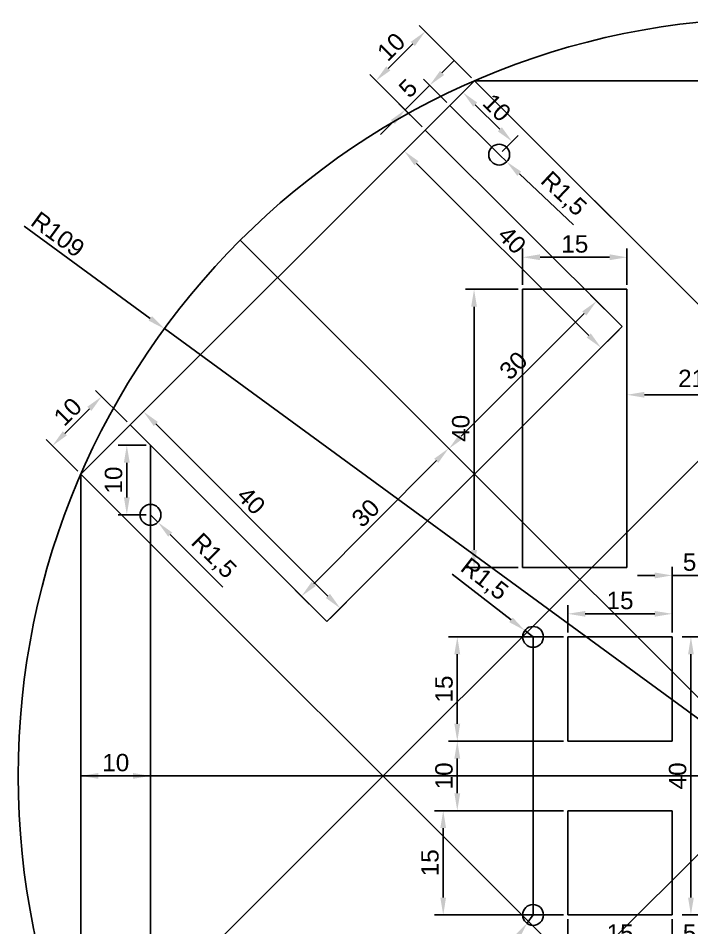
# Model space of a CAD drawing. Header units: millimetres. Extents: x -109 to 109, y -109 to 111.
# Drawn here: x -109 to -12.2, y -21.8 to 109 of the extents above; entities that cross this region are included whole.
import ezdxf

# ---------------------------------------------------------------- set-up
doc = ezdxf.new("R2010")
doc.units = ezdxf.units.MM
for name, color, linetype in [('Annotation', 2, 'Continuous'), ('Final', 1, 'Continuous'), ('Holes', 4, 'Continuous'), ('Plate', 7, 'Continuous')]:
    doc.layers.add(name, color=color, linetype=linetype)
doc.styles.get("Standard").update_dxf_attribs({"font": 'arial.ttf'})
doc.dimstyles.new('ISO-25', dxfattribs={"dimtxt": 2.5, "dimasz": 2.5, "dimexe": 1.25, "dimexo": 0.625, "dimtad": 1, "dimtxsty": 'Standard', "dimcen": 2.5, "dimadec": 0, "dimazin": 0, "dimtfac": 1, "dimtmove": 0, "dimatfit": 3, "dimfxl": 1, "dimarcsym": 0})

# ---------------------------------------------------------------- blocks, each defined once
blk = doc.blocks.new('*D7')
at = {"layer": 'Annotation', "color": 0, "lineweight": -2, "transparency": 16777216}
for p, q in [((-30, -20.62), (-30, -25.77)), ((-15, -20.62), (-15, -25.77)), ((-27.5, -24.52), (-17.5, -24.52))]:
    blk.add_line(p, q, dxfattribs=at)
at = {"layer": 'Annotation', "color": 0, "transparency": 16777216}
for points in [[(-27.5, -24.1), (-27.5, -24.93), (-30, -24.52)], [(-17.5, -24.1), (-17.5, -24.93), (-15, -24.52)]]:
    blk.add_solid(points, dxfattribs=at)
at = {"layer": 'Defpoints', "color": 0, "transparency": 16777216}
for p in [(-30, -20), (-15, -20), (-15, -24.52)]:
    blk.add_point(p, dxfattribs=at)
at = {"layer": 'Annotation', "color": 0, "transparency": 16777216, "insert": (-22.5, -22.62), "char_height": 2.5, "attachment_point": 5}
blk.add_mtext('15', dxfattribs=at)
blk = doc.blocks.new('*D8')
at = {"layer": 'Annotation', "color": 0, "lineweight": -2, "transparency": 16777216}
for p, q in [((-30, 20.62), (-30, 24.57)), ((-15, 20.62), (-15, 24.57)), ((-17.5, 23.32), (-27.5, 23.32))]:
    blk.add_line(p, q, dxfattribs=at)
at = {"layer": 'Annotation', "color": 0, "transparency": 16777216}
for points in [[(-27.5, 23.73), (-27.5, 22.9), (-30, 23.32)], [(-17.5, 23.73), (-17.5, 22.9), (-15, 23.32)]]:
    blk.add_solid(points, dxfattribs=at)
at = {"layer": 'Defpoints', "color": 0, "transparency": 16777216}
for p in [(-30, 23.32), (-30, 20), (-15, 20)]:
    blk.add_point(p, dxfattribs=at)
at = {"layer": 'Annotation', "color": 0, "transparency": 16777216, "insert": (-22.5, 25.22), "char_height": 2.5, "attachment_point": 5}
blk.add_mtext('15', dxfattribs=at)
blk = doc.blocks.new('*D9')
at = {"layer": 'Annotation', "color": 0, "lineweight": -2, "transparency": 16777216}
for p, q in [((-30.62, 20), (-47.14, 20)), ((-45.89, 7.5), (-45.89, 17.5)), ((-30.62, 5), (-47.14, 5))]:
    blk.add_line(p, q, dxfattribs=at)
at = {"layer": 'Annotation', "color": 0, "transparency": 16777216}
for points in [[(-46.31, 17.5), (-45.47, 17.5), (-45.89, 20)], [(-46.31, 7.5), (-45.47, 7.5), (-45.89, 5)]]:
    blk.add_solid(points, dxfattribs=at)
at = {"layer": 'Defpoints', "color": 0, "transparency": 16777216}
for p in [(-45.89, 20), (-30, 20), (-30, 5)]:
    blk.add_point(p, dxfattribs=at)
at = {"layer": 'Annotation', "color": 0, "transparency": 16777216, "insert": (-47.79, 12.5), "char_height": 2.5, "attachment_point": 5, "rotation": 90}
blk.add_mtext('15', dxfattribs=at)
blk = doc.blocks.new('*D10')
at = {"layer": 'Annotation', "color": 0, "lineweight": -2, "transparency": 16777216}
for p, q in [((-30.63, -5), (-49.16, -5)), ((-47.91, -17.5), (-47.91, -7.5)), ((-30.63, -20), (-49.16, -20))]:
    blk.add_line(p, q, dxfattribs=at)
at = {"layer": 'Annotation', "color": 0, "transparency": 16777216}
for points in [[(-48.33, -7.5), (-47.5, -7.5), (-47.91, -5)], [(-48.33, -17.5), (-47.5, -17.5), (-47.91, -20)]]:
    blk.add_solid(points, dxfattribs=at)
at = {"layer": 'Defpoints', "color": 0, "transparency": 16777216}
for p in [(-47.91, -5), (-30, -5), (-30, -20)]:
    blk.add_point(p, dxfattribs=at)
at = {"layer": 'Annotation', "color": 0, "transparency": 16777216, "insert": (-49.81, -12.5), "char_height": 2.5, "attachment_point": 5, "rotation": 90}
blk.add_mtext('15', dxfattribs=at)
blk = doc.blocks.new('*D11')
at = {"layer": 'Annotation', "color": 0, "lineweight": -2, "transparency": 16777216}
for p, q in [((-46.63, 29.01), (-38.16, 22.45)), ((-35, 20), (-36.19, 20.92))]:
    blk.add_line(p, q, dxfattribs=at)
at = {"layer": 'Annotation', "color": 0, "transparency": 16777216}
blk.add_solid([(-37.91, 22.78), (-38.42, 22.12), (-36.19, 20.92)], dxfattribs=at)
at = {"layer": 'Defpoints', "color": 0, "transparency": 16777216}
for p in [(-36.19, 20.92), (-35, 20)]:
    blk.add_point(p, dxfattribs=at)
at = {"layer": 'Annotation', "color": 0, "transparency": 16777216, "insert": (-42.08, 28.18), "char_height": 2.5, "attachment_point": 5, "rotation": 322.2425}
blk.add_mtext('R1,5', dxfattribs=at)
blk = doc.blocks.new('*D12')
at = {"layer": 'Annotation', "color": 0, "lineweight": -2, "transparency": 16777216}
for p, q in [((-35, -20), (-35.88, -21.22)), ((-43.62, -31.93), (-37.34, -23.24))]:
    blk.add_line(p, q, dxfattribs=at)
at = {"layer": 'Annotation', "color": 0, "transparency": 16777216}
blk.add_solid([(-37.68, -23), (-37, -23.49), (-35.88, -21.22)], dxfattribs=at)
at = {"layer": 'Defpoints', "color": 0, "transparency": 16777216}
for p in [(-35, -20), (-35.88, -21.22)]:
    blk.add_point(p, dxfattribs=at)
at = {"layer": 'Annotation', "color": 0, "transparency": 16777216, "insert": (-42.94, -27.35), "char_height": 2.5, "attachment_point": 5, "rotation": 54.1518}
blk.add_mtext('R1,5', dxfattribs=at)
blk = doc.blocks.new('*D14')
at = {"layer": 'Annotation', "color": 0, "lineweight": -2, "transparency": 16777216}
for p, q in [((-10.62, 20), (-13.56, 20)), ((-12.31, -17.5), (-12.31, 17.5)), ((-10.62, -20), (-13.56, -20))]:
    blk.add_line(p, q, dxfattribs=at)
at = {"layer": 'Annotation', "color": 0, "transparency": 16777216}
for points in [[(-12.72, 17.5), (-11.89, 17.5), (-12.31, 20)], [(-12.72, -17.5), (-11.89, -17.5), (-12.31, -20)]]:
    blk.add_solid(points, dxfattribs=at)
at = {"layer": 'Defpoints', "color": 0, "transparency": 16777216}
for p in [(-12.31, 20), (-10, 20), (-10, -20)]:
    blk.add_point(p, dxfattribs=at)
at = {"layer": 'Annotation', "color": 0, "transparency": 16777216, "insert": (-14.21, 0), "char_height": 2.5, "attachment_point": 5, "rotation": 90}
blk.add_mtext('40', dxfattribs=at)
blk = doc.blocks.new('*D17')
at = {"layer": 'Annotation', "color": 0, "lineweight": -2, "transparency": 16777216}
for p, q in [((-17.5, 28.84), (-20, 28.84)), ((-15, 20.62), (-15, 30.09)), ((-15, 28.84), (-10, 28.84)), ((-10, 20.62), (-10, 30.09)), ((-7.5, 28.84), (-5, 28.84))]:
    blk.add_line(p, q, dxfattribs=at)
at = {"layer": 'Annotation', "color": 0, "transparency": 16777216}
for points in [[(-17.5, 29.26), (-17.5, 28.42), (-15, 28.84)], [(-7.5, 29.26), (-7.5, 28.42), (-10, 28.84)]]:
    blk.add_solid(points, dxfattribs=at)
at = {"layer": 'Defpoints', "color": 0, "transparency": 16777216}
for p in [(-10, 28.84), (-15, 20), (-10, 20)]:
    blk.add_point(p, dxfattribs=at)
at = {"layer": 'Annotation', "color": 0, "transparency": 16777216, "insert": (-12.5, 30.74), "char_height": 2.5, "attachment_point": 5}
blk.add_mtext('5', dxfattribs=at)
blk = doc.blocks.new('*D20')
at = {"layer": 'Annotation', "color": 0, "lineweight": -2, "transparency": 16777216}
for p, q in [((-15, -20.62), (-15, -25.77)), ((-10, -20.62), (-10, -25.77)), ((-17.5, -24.52), (-20, -24.52)), ((-15, -24.52), (-10, -24.52)), ((-7.5, -24.52), (-5, -24.52))]:
    blk.add_line(p, q, dxfattribs=at)
at = {"layer": 'Annotation', "color": 0, "transparency": 16777216}
for points in [[(-17.5, -24.1), (-17.5, -24.93), (-15, -24.52)], [(-7.5, -24.1), (-7.5, -24.93), (-10, -24.52)]]:
    blk.add_solid(points, dxfattribs=at)
at = {"layer": 'Defpoints', "color": 0, "transparency": 16777216}
for p in [(-15, -20), (-10, -20), (-10, -24.52)]:
    blk.add_point(p, dxfattribs=at)
at = {"layer": 'Annotation', "color": 0, "transparency": 16777216, "insert": (-12.5, -22.62), "char_height": 2.5, "attachment_point": 5}
blk.add_mtext('5', dxfattribs=at)
blk = doc.blocks.new('*D22')
at = {"layer": 'Annotation', "color": 0, "lineweight": -2, "transparency": 16777216}
for p, q in [((-30.63, 5), (-47.14, 5)), ((-45.89, -2.5), (-45.89, 2.5)), ((-30.63, -5), (-47.14, -5))]:
    blk.add_line(p, q, dxfattribs=at)
at = {"layer": 'Annotation', "color": 0, "transparency": 16777216}
for points in [[(-46.31, 2.5), (-45.47, 2.5), (-45.89, 5)], [(-46.31, -2.5), (-45.47, -2.5), (-45.89, -5)]]:
    blk.add_solid(points, dxfattribs=at)
at = {"layer": 'Defpoints', "color": 0, "transparency": 16777216}
for p in [(-45.89, 5), (-30, 5), (-30, -5)]:
    blk.add_point(p, dxfattribs=at)
at = {"layer": 'Annotation', "color": 0, "transparency": 16777216, "insert": (-47.79, 0), "char_height": 2.5, "attachment_point": 5, "rotation": 90}
blk.add_mtext('10', dxfattribs=at)
blk = doc.blocks.new('*D31')
at = {"layer": 'Annotation', "color": 0, "lineweight": -2, "transparency": 16777216}
for p, q in [((-36.5, 70.62), (-36.5, 75.86)), ((-34, 74.61), (-24, 74.61)), ((-21.5, 70.62), (-21.5, 75.86))]:
    blk.add_line(p, q, dxfattribs=at)
at = {"layer": 'Annotation', "color": 0, "transparency": 16777216}
for points in [[(-34, 75.03), (-34, 74.19), (-36.5, 74.61)], [(-24, 75.03), (-24, 74.19), (-21.5, 74.61)]]:
    blk.add_solid(points, dxfattribs=at)
at = {"layer": 'Defpoints', "color": 0, "transparency": 16777216}
for p in [(-21.5, 74.61), (-36.5, 70), (-21.5, 70)]:
    blk.add_point(p, dxfattribs=at)
at = {"layer": 'Annotation', "color": 0, "transparency": 16777216, "insert": (-29, 76.51), "char_height": 2.5, "attachment_point": 5}
blk.add_mtext('15', dxfattribs=at)
blk = doc.blocks.new('*D32')
at = {"layer": 'Annotation', "color": 0, "lineweight": -2, "transparency": 16777216}
for p, q in [((-37.13, 70), (-44.73, 70)), ((-43.48, 67.5), (-43.48, 32.5)), ((-37.13, 30), (-44.73, 30))]:
    blk.add_line(p, q, dxfattribs=at)
at = {"layer": 'Annotation', "color": 0, "transparency": 16777216}
for points in [[(-43.89, 67.5), (-43.06, 67.5), (-43.48, 70)], [(-43.89, 32.5), (-43.06, 32.5), (-43.48, 30)]]:
    blk.add_solid(points, dxfattribs=at)
at = {"layer": 'Defpoints', "color": 0, "transparency": 16777216}
for p in [(-36.5, 70), (-43.48, 30), (-36.5, 30)]:
    blk.add_point(p, dxfattribs=at)
at = {"layer": 'Annotation', "color": 0, "transparency": 16777216, "insert": (-45.38, 50), "char_height": 2.5, "attachment_point": 5, "rotation": 90}
blk.add_mtext('40', dxfattribs=at)
blk = doc.blocks.new('*D42')
at = {"layer": 'Annotation', "color": 0, "lineweight": -2, "transparency": 16777216}
for p, q in [((-21.5, 30.62), (-21.5, 56.08)), ((0, 30.72), (0, 56.08)), ((-19, 54.83), (-2.5, 54.83))]:
    blk.add_line(p, q, dxfattribs=at)
at = {"layer": 'Annotation', "color": 0, "transparency": 16777216}
for points in [[(-19, 55.24), (-19, 54.41), (-21.5, 54.83)], [(-2.5, 55.24), (-2.5, 54.41), (0, 54.83)]]:
    blk.add_solid(points, dxfattribs=at)
at = {"layer": 'Defpoints', "color": 0, "transparency": 16777216}
for p in [(0, 54.83), (-21.5, 30), (0, 30.09)]:
    blk.add_point(p, dxfattribs=at)
at = {"layer": 'Annotation', "color": 0, "transparency": 16777216, "insert": (-10.75, 56.95), "char_height": 2.5, "attachment_point": 5}
blk.add_mtext('21,5', dxfattribs=at)
blk = doc.blocks.new('*D67')
at = {"layer": 'Annotation', "color": 0, "lineweight": -2, "transparency": 16777216}
for p, q in [((-97.48, 0), (-92.48, 0)), ((-89.98, 0.63), (-89.98, 1.25)), ((-99.98, -0.62), (-99.98, -1.25))]:
    blk.add_line(p, q, dxfattribs=at)
at = {"layer": 'Annotation', "color": 0, "transparency": 16777216}
for points in [[(-97.48, 0.42), (-97.48, -0.42), (-99.98, 0)], [(-92.48, 0.42), (-92.48, -0.42), (-89.98, 0)]]:
    blk.add_solid(points, dxfattribs=at)
at = {"layer": 'Defpoints', "color": 0, "transparency": 16777216}
for p in [(-99.98, 0), (-89.98, 0), (-89.98, 0)]:
    blk.add_point(p, dxfattribs=at)
at = {"layer": 'Annotation', "color": 0, "transparency": 16777216, "insert": (-94.98, 1.9), "char_height": 2.5, "attachment_point": 5}
blk.add_mtext('10', dxfattribs=at)
blk = doc.blocks.new('*D68')
at = {"layer": 'Annotation', "color": 0, "lineweight": -2, "transparency": 16777216}
for p, q in [((-90.61, 47.56), (-94.64, 47.56)), ((-93.39, 40.06), (-93.39, 45.06)), ((-90.61, 37.56), (-94.64, 37.56))]:
    blk.add_line(p, q, dxfattribs=at)
at = {"layer": 'Annotation', "color": 0, "transparency": 16777216}
for points in [[(-93.81, 45.06), (-92.97, 45.06), (-93.39, 47.56)], [(-93.81, 40.06), (-92.97, 40.06), (-93.39, 37.56)]]:
    blk.add_solid(points, dxfattribs=at)
at = {"layer": 'Defpoints', "color": 0, "transparency": 16777216}
for p in [(-93.39, 47.56), (-89.98, 47.56), (-89.98, 37.56)]:
    blk.add_point(p, dxfattribs=at)
at = {"layer": 'Annotation', "color": 0, "transparency": 16777216, "insert": (-95.29, 42.56), "char_height": 2.5, "attachment_point": 5, "rotation": 90}
blk.add_mtext('10', dxfattribs=at)
blk = doc.blocks.new('*D69')
at = {"layer": 'Annotation', "color": 0, "lineweight": -2, "transparency": 16777216}
for p, q in [((-89.98, 37.56), (-88.92, 36.49)), ((-79.6, 27.13), (-87.16, 34.72))]:
    blk.add_line(p, q, dxfattribs=at)
at = {"layer": 'Annotation', "color": 0, "transparency": 16777216}
blk.add_solid([(-86.86, 35.01), (-87.45, 34.43), (-88.92, 36.49)], dxfattribs=at)
at = {"layer": 'Defpoints', "color": 0, "transparency": 16777216}
for p in [(-89.98, 37.56), (-88.92, 36.49)]:
    blk.add_point(p, dxfattribs=at)
at = {"layer": 'Annotation', "color": 0, "transparency": 16777216, "insert": (-80.99, 31.54), "char_height": 2.5, "attachment_point": 5, "rotation": 314.8802}
blk.add_mtext('R1,5', dxfattribs=at)
blk = doc.blocks.new('*D70')
at = {"layer": 'Annotation', "color": 0, "lineweight": -2, "transparency": 16777216}
for p, q in [((-43.92, 43.92), (-48.03, 48)), ((-66.53, 27.62), (-48.9, 45.35)), ((-65.07, 22.64), (-69.18, 26.72))]:
    blk.add_line(p, q, dxfattribs=at)
at = {"layer": 'Annotation', "color": 0, "transparency": 16777216}
for points in [[(-49.2, 45.64), (-48.61, 45.05), (-47.14, 47.12)], [(-66.82, 27.91), (-66.23, 27.32), (-68.29, 25.84)]]:
    blk.add_solid(points, dxfattribs=at)
at = {"layer": 'Defpoints', "color": 0, "transparency": 16777216}
for p in [(-47.14, 47.12), (-43.48, 43.48), (-64.63, 22.2)]:
    blk.add_point(p, dxfattribs=at)
at = {"layer": 'Annotation', "color": 0, "transparency": 16777216, "insert": (-59.06, 37.82), "char_height": 2.5, "attachment_point": 5, "rotation": 45.1702}
blk.add_mtext('30', dxfattribs=at)
blk = doc.blocks.new('*D71')
at = {"layer": 'Annotation', "color": 0, "lineweight": -2, "transparency": 16777216}
for p, q in [((-22.64, 65.07), (-26.75, 69.18)), ((-45.31, 48.85), (-27.63, 66.52)), ((-43.85, 43.85), (-47.96, 47.96))]:
    blk.add_line(p, q, dxfattribs=at)
at = {"layer": 'Annotation', "color": 0, "transparency": 16777216}
for points in [[(-27.93, 66.82), (-27.34, 66.23), (-25.87, 68.29)], [(-45.61, 49.14), (-45.02, 48.55), (-47.08, 47.08)]]:
    blk.add_solid(points, dxfattribs=at)
at = {"layer": 'Defpoints', "color": 0, "transparency": 16777216}
for p in [(-25.87, 68.29), (-22.2, 64.63), (-43.41, 43.41)]:
    blk.add_point(p, dxfattribs=at)
at = {"layer": 'Annotation', "color": 0, "transparency": 16777216, "insert": (-37.82, 59.03), "char_height": 2.5, "attachment_point": 5, "rotation": 45}
blk.add_mtext('30', dxfattribs=at)
blk = doc.blocks.new('*D72')
at = {"layer": 'Annotation', "color": 0, "lineweight": -2, "transparency": 16777216}
for p, q in [((-92.47, 50.93), (-90.11, 53.28)), ((-89.23, 50.63), (-64.48, 25.88)), ((-64.18, 22.64), (-61.83, 25))]:
    blk.add_line(p, q, dxfattribs=at)
at = {"layer": 'Annotation', "color": 0, "transparency": 16777216}
for points in [[(-88.93, 50.93), (-89.52, 50.34), (-91, 52.4)], [(-64.18, 26.18), (-64.77, 25.59), (-62.71, 24.11)]]:
    blk.add_solid(points, dxfattribs=at)
at = {"layer": 'Defpoints', "color": 0, "transparency": 16777216}
for p in [(-92.91, 50.48), (-62.71, 24.11), (-64.63, 22.2)]:
    blk.add_point(p, dxfattribs=at)
at = {"layer": 'Annotation', "color": 0, "transparency": 16777216, "insert": (-75.51, 39.6), "char_height": 2.5, "attachment_point": 5, "rotation": 315}
blk.add_mtext('40', dxfattribs=at)
blk = doc.blocks.new('*D73')
at = {"layer": 'Annotation', "color": 0, "lineweight": -2, "transparency": 16777216}
for p, q in [((-50.93, 92.47), (-54.39, 89)), ((-26.99, 63.37), (-51.74, 88.12)), ((-22.64, 64.18), (-26.11, 60.72))]:
    blk.add_line(p, q, dxfattribs=at)
at = {"layer": 'Annotation', "color": 0, "transparency": 16777216}
for points in [[(-51.45, 88.41), (-52.04, 87.82), (-53.51, 89.89)], [(-26.7, 63.66), (-27.29, 63.07), (-25.23, 61.6)]]:
    blk.add_solid(points, dxfattribs=at)
at = {"layer": 'Defpoints', "color": 0, "transparency": 16777216}
for p in [(-50.48, 92.91), (-53.51, 89.89), (-22.2, 64.63)]:
    blk.add_point(p, dxfattribs=at)
at = {"layer": 'Annotation', "color": 0, "transparency": 16777216, "insert": (-38.02, 77.09), "char_height": 2.5, "attachment_point": 5, "rotation": 315}
blk.add_mtext('40', dxfattribs=at)
blk = doc.blocks.new('*D81')
at = {"layer": 'Annotation', "color": 0, "lineweight": -2, "transparency": 16777216}
for p, q in [((-48.09, 101.12), (-46.32, 102.89)), ((-47.39, 96.89), (-50.74, 100.23)), ((-53.39, 95.82), (-49.85, 99.35)), ((-50.93, 93.35), (-54.27, 96.7)), ((-55.16, 94.05), (-56.92, 92.28))]:
    blk.add_line(p, q, dxfattribs=at)
at = {"layer": 'Annotation', "color": 0, "transparency": 16777216}
for points in [[(-48.38, 101.41), (-47.79, 100.82), (-49.85, 99.35)], [(-55.45, 94.34), (-54.86, 93.75), (-53.39, 95.82)]]:
    blk.add_solid(points, dxfattribs=at)
at = {"layer": 'Defpoints', "color": 0, "transparency": 16777216}
for p in [(-49.85, 99.35), (-46.95, 96.45), (-50.48, 92.91)]:
    blk.add_point(p, dxfattribs=at)
at = {"layer": 'Annotation', "color": 0, "transparency": 16777216, "insert": (-52.96, 98.92), "char_height": 2.5, "attachment_point": 5, "rotation": 45}
blk.add_mtext('5', dxfattribs=at)
blk = doc.blocks.new('*D82')
at = {"layer": 'Annotation', "color": 0, "lineweight": -2, "transparency": 16777216}
for p, q in [((-43.85, 100.42), (-51.39, 107.96)), ((-55.81, 101.77), (-52.27, 105.31)), ((-50.93, 93.35), (-58.46, 100.89))]:
    blk.add_line(p, q, dxfattribs=at)
at = {"layer": 'Annotation', "color": 0, "transparency": 16777216}
for points in [[(-52.57, 105.6), (-51.98, 105.01), (-50.51, 107.07)], [(-56.1, 102.07), (-55.51, 101.48), (-57.58, 100)]]:
    blk.add_solid(points, dxfattribs=at)
at = {"layer": 'Defpoints', "color": 0, "transparency": 16777216}
for p in [(-50.51, 107.07), (-43.41, 99.98), (-50.48, 92.91)]:
    blk.add_point(p, dxfattribs=at)
at = {"layer": 'Annotation', "color": 0, "transparency": 16777216, "insert": (-55.39, 104.88), "char_height": 2.5, "attachment_point": 5, "rotation": 45}
blk.add_mtext('10', dxfattribs=at)
blk = doc.blocks.new('*D83')
at = {"layer": 'Annotation', "color": 0, "lineweight": -2, "transparency": 16777216}
for p, q in [((-46.51, 96.89), (-44.19, 99.21)), ((-43.31, 96.55), (-39.77, 93.02)), ((-39.44, 89.82), (-37.12, 92.13))]:
    blk.add_line(p, q, dxfattribs=at)
at = {"layer": 'Annotation', "color": 0, "transparency": 16777216}
for points in [[(-43.01, 96.85), (-43.6, 96.26), (-45.07, 98.32)], [(-39.48, 93.31), (-40.06, 92.72), (-38, 91.25)]]:
    blk.add_solid(points, dxfattribs=at)
at = {"layer": 'Defpoints', "color": 0, "transparency": 16777216}
for p in [(-46.95, 96.45), (-38, 91.25), (-39.88, 89.37)]:
    blk.add_point(p, dxfattribs=at)
at = {"layer": 'Annotation', "color": 0, "transparency": 16777216, "insert": (-40.19, 96.13), "char_height": 2.5, "attachment_point": 5, "rotation": 315}
blk.add_mtext('10', dxfattribs=at)
blk = doc.blocks.new('*D84')
at = {"layer": 'Annotation', "color": 0, "lineweight": -2, "transparency": 16777216}
for p, q in [((-39.88, 89.37), (-38.79, 88.34)), ((-29.19, 79.26), (-36.97, 86.63))]:
    blk.add_line(p, q, dxfattribs=at)
at = {"layer": 'Annotation', "color": 0, "transparency": 16777216}
blk.add_solid([(-36.69, 86.93), (-37.26, 86.32), (-38.79, 88.34)], dxfattribs=at)
at = {"layer": 'Defpoints', "color": 0, "transparency": 16777216}
for p in [(-39.88, 89.37), (-38.79, 88.34)]:
    blk.add_point(p, dxfattribs=at)
at = {"layer": 'Annotation', "color": 0, "transparency": 16777216, "insert": (-30.71, 83.63), "char_height": 2.5, "attachment_point": 5, "rotation": 316.5726}
blk.add_mtext('R1,5', dxfattribs=at)
blk = doc.blocks.new('*D85')
at = {"layer": 'Annotation', "color": 0, "lineweight": -2, "transparency": 16777216}
for p, q in [((-93.35, 50.93), (-97.89, 55.46)), ((-102.31, 49.27), (-98.77, 52.81)), ((-100.42, 43.85), (-104.96, 48.39))]:
    blk.add_line(p, q, dxfattribs=at)
at = {"layer": 'Annotation', "color": 0, "transparency": 16777216}
for points in [[(-99.06, 53.1), (-98.48, 52.51), (-97, 54.58)], [(-102.6, 49.57), (-102.01, 48.98), (-104.07, 47.5)]]:
    blk.add_solid(points, dxfattribs=at)
at = {"layer": 'Defpoints', "color": 0, "transparency": 16777216}
for p in [(-97, 54.58), (-92.91, 50.48), (-99.98, 43.41)]:
    blk.add_point(p, dxfattribs=at)
at = {"layer": 'Annotation', "color": 0, "transparency": 16777216, "insert": (-101.88, 52.38), "char_height": 2.5, "attachment_point": 5, "rotation": 45}
blk.add_mtext('10', dxfattribs=at)
blk = doc.blocks.new('*D87')
at = {"layer": 'Annotation', "color": 0, "lineweight": -2, "transparency": 16777216}
for p, q in [((-108.12, 79.06), (-90.01, 65.81)), ((0, 0), (-87.99, 64.34))]:
    blk.add_line(p, q, dxfattribs=at)
at = {"layer": 'Annotation', "color": 0, "transparency": 16777216}
blk.add_solid([(-89.76, 66.15), (-90.25, 65.48), (-87.99, 64.34)], dxfattribs=at)
at = {"layer": 'Defpoints', "color": 0, "transparency": 16777216}
for p in [(-87.99, 64.34), (0, 0)]:
    blk.add_point(p, dxfattribs=at)
at = {"layer": 'Annotation', "color": 0, "transparency": 16777216, "insert": (-103.3, 77.89), "char_height": 2.5, "attachment_point": 5, "rotation": 323.8259}
blk.add_mtext('R109', dxfattribs=at)

msp = doc.modelspace()

# ---------------------------------------------------------------- linework, layer by layer
at = {"layer": 'Final'}
for p, q in [((-99.982, 43.413), (-43.413, 99.982)), ((-43.413, 99.982), (43.413, 99.982)), ((-21.5, 70), (-36.5, 70)), ((-36.5, 70), (-36.5, 30)), ((-21.5, 30), (-21.5, 70)), ((-99.982, -43.413), (-99.982, 43.413)), ((-36.5, 30), (-21.5, 30)), ((-30, 20), (-15, 20)), ((-30, 5), (-30, 20)), ((-15, 20), (-15, 5)), ((-15, 5), (-30, 5)), ((-30, -5), (-15, -5)), ((-30, -20), (-30, -5)), ((-15, -5), (-15, -20)), ((-15, -20), (-30, -20))]:
    msp.add_line(p, q, dxfattribs=at)
for centre in [(-39.877, 89.375), (-89.982, 37.555), (-35, 20), (-35, -20)]:
    msp.add_circle(centre, 1.5, dxfattribs=at)
at = {"layer": 'Holes'}
for p, q in [((-50.484, 92.91), (-46.949, 96.446)), ((-46.949, 96.446), (-39.877, 89.375)), ((-36.5, 30), (-36.5, 70)), ((-36.5, 70), (-21.5, 70)), ((-21.5, 70), (-21.5, 30)), ((-89.982, 0), (-89.982, 47.555)), ((-89.982, 47.555), (-89.982, -47.555)), ((-89.982, 47.555), (-89.982, 37.555)), ((-89.982, 37.555), (-89.982, 27.555)), ((-21.5, 30), (-21.5, 35)), ((-31.5, 30), (-36.5, 30)), ((-21.5, 30), (-31.5, 30)), ((-35, 0), (-35, 20)), ((-15, 20), (-30, 20)), ((-30, 20), (-30, 5)), ((-15, 5), (-15, 20)), ((-30, 5), (-15, 5)), ((0, 0), (-99.982, 0)), ((-99.982, 0), (-89.982, 0)), ((-99.982, 0), (-64.482, 0)), ((-35, 0), (-35, -20)), ((-30, -20), (-30, -5)), ((-30, -5), (-15, -5)), ((-15, -5), (-15, -20)), ((-15, -20), (-30, -20))]:
    msp.add_line(p, q, dxfattribs=at)
for centre in [(-39.877, 89.375), (-89.982, 37.555), (-35, 20), (-35, -20)]:
    msp.add_circle(centre, 1.5, dxfattribs=at)
at = {"layer": 'Plate'}
for p, q in [((-99.982, -43.413), (43.413, 99.982)), ((-50.484, 92.91), (-43.413, 99.982)), ((-43.413, 99.982), (-23.708, 80.277)), ((-43.413, 99.982), (99.982, -43.413)), ((-43.413, 99.982), (43.413, 99.982)), ((-50.484, 92.91), (-92.91, 50.484)), ((-22.2, 64.626), (-50.484, 92.91)), ((-77.075, -77.075), (77.075, 77.075)), ((0, 0), (-77.075, 77.075)), ((-64.626, 22.2), (-22.2, 64.626)), ((-99.982, 43.413), (-92.91, 50.484)), ((-92.91, 50.484), (-64.626, 22.2)), ((-99.982, 43.413), (43.413, -99.982)), ((-99.982, -43.413), (-99.982, 43.413)), ((99.982, 0), (-99.982, 0)), ((0, 0), (-77.075, -77.075))]:
    msp.add_line(p, q, dxfattribs=at)
msp.add_circle((0, 0), 109, dxfattribs=at)

# ---------------------------------------------------------------- dimensions: what is measured, and where the dimension line sits
at = {"layer": 'Annotation'}
for p1, p2, distance, picture, middle in [((-50.484, 92.91), (-43.413, 99.982), 10.031, '*D82', (-55.386, 104.883)), ((-50.484, 92.91), (-46.949, 96.446), 4.108, '*D81', (-52.962, 98.924)), ((-46.949, 96.446), (-39.877, 89.375), 2.652, '*D83', (-40.193, 96.13)), ((-22.2, 64.626), (-50.484, 92.91), 4.278, '*D73', (-38.023, 77.088)), ((-43.413, 43.413), (-22.2, 64.626), 5.184, '*D71', (-37.817, 59.03)), ((-99.982, 43.413), (-92.91, 50.484), 5.787, '*D85', (-101.882, 52.385)), ((-92.91, 50.484), (-64.626, 22.2), 2.708, '*D72', (-75.509, 39.601)), ((-89.982, 37.555), (-89.982, 47.555), 3.407, '*D68', (-95.29, 42.555)), ((-64.626, 22.2), (-43.476, 43.476), 5.167, '*D70', (-59.065, 37.822)), ((-99.982, 0), (-89.982, 0), 0, '*D67', (-94.982, 1.901))]:
    dim = msp.add_aligned_dim(p1=p1, p2=p2, distance=distance, dimstyle='ISO-25', dxfattribs=at)
    dim.commit()
    dim.dimension.update_dxf_attribs({"geometry": picture, "text_midpoint": middle})
for center, mpoint, picture, middle in [((-39.877, 89.375), (-38.788, 88.344), '*D84', (-30.712, 83.629)), ((-89.982, 37.555), (-88.923, 36.492), '*D69', (-80.99, 31.541)), ((-35, 20), (-36.186, 20.918), '*D11', (-42.083, 28.176)), ((-35, -20), (-35.878, -21.216), '*D12', (-42.936, -27.351))]:
    dim = msp.add_radius_dim(center=center, mpoint=mpoint, dimstyle='ISO-25', dxfattribs=at)
    dim.commit()
    dim.dimension.update_dxf_attribs({"geometry": picture, "text_midpoint": middle})
dim = msp.add_radius_dim(center=(0, 0), mpoint=(-87.988, 64.336), dimstyle='ISO-25', dxfattribs=at)
dim.commit()
dim.dimension.update_dxf_attribs({"geometry": '*D87', "text_midpoint": (-104.42, 76.351), "dimtype": 164})
for base, p1, p2, picture, middle in [((-21.5, 74.611), (-36.5, 70), (-21.5, 70), '*D31', (-29, 76.512)), ((0, 54.825), (-21.5, 30), (0, 30.091), '*D42', (-10.75, 56.953)), ((-10, 28.841), (-15, 20), (-10, 20), '*D17', (-12.5, 30.737)), ((-30, 23.316), (-15, 20), (-30, 20), '*D8', (-22.5, 25.218)), ((-15, -24.517), (-30, -20), (-15, -20), '*D7', (-22.5, -22.616)), ((-10, -24.517), (-15, -20), (-10, -20), '*D20', (-12.5, -22.621))]:
    dim = msp.add_linear_dim(base=base, p1=p1, p2=p2, dimstyle='ISO-25', dxfattribs=at)
    dim.commit()
    dim.dimension.update_dxf_attribs({"geometry": picture, "text_midpoint": middle})
for base, p1, p2, picture, middle in [((-43.476, 30), (-36.5, 70), (-36.5, 30), '*D32', (-45.377, 50)), ((-45.89, 20), (-30, 5), (-30, 20), '*D9', (-47.792, 12.5)), ((-12.308, 20), (-10, -20), (-10, 20), '*D14', (-14.21, 0)), ((-45.89, 5), (-30, -5), (-30, 5), '*D22', (-47.792, 0)), ((-47.914, -5), (-30, -20), (-30, -5), '*D10', (-49.815, -12.5))]:
    dim = msp.add_linear_dim(base=base, p1=p1, p2=p2, angle=90, dimstyle='ISO-25', dxfattribs=at)
    dim.commit()
    dim.dimension.update_dxf_attribs({"geometry": picture, "text_midpoint": middle})

doc.saveas('drawing.dxf')
